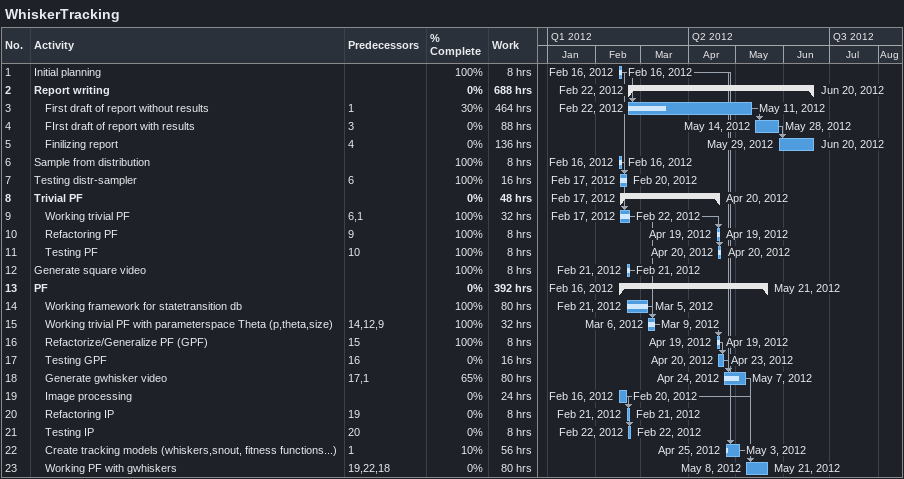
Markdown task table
WhiskerTracking

| ID | Level | Task | Start | Finish | Predecessors | % complete | Work (h) |
|---|---|---|---|---|---|---|---|
| 1 | 1 | Initial planning | 2012-02-16 | 2012-02-16 |  | 100 | 8 |
| 2 | 1 | **Report writing** | 2012-02-22 | 2012-06-20 |  | 0 | 688 |
| 3 | 2 | First draft of report without results | 2012-02-22 | 2012-05-11 | 1 | 30 | 464 |
| 4 | 2 | FIrst draft of report with results | 2012-05-14 | 2012-05-28 | 3 | 0 | 88 |
| 5 | 2 | Finilizing report | 2012-05-29 | 2012-06-20 | 4 | 0 | 136 |
| 6 | 1 | Sample from distribution | 2012-02-16 | 2012-02-16 |  | 100 | 8 |
| 7 | 1 | Testing distr-sampler | 2012-02-17 | 2012-02-20 | 6 | 100 | 16 |
| 8 | 1 | **Trivial PF** | 2012-02-17 | 2012-04-20 |  | 0 | 48 |
| 9 | 2 | Working trivial PF | 2012-02-17 | 2012-02-22 | 6, 1 | 100 | 32 |
| 10 | 2 | Refactoring PF | 2012-04-19 | 2012-04-19 | 9 | 100 | 8 |
| 11 | 2 | Testing PF | 2012-04-20 | 2012-04-20 | 10 | 100 | 8 |
| 12 | 1 | Generate square video | 2012-02-21 | 2012-02-21 |  | 100 | 8 |
| 13 | 1 | **PF** | 2012-02-16 | 2012-05-21 |  | 0 | 392 |
| 14 | 2 | Working framework for statetransition db | 2012-02-21 | 2012-03-05 |  | 100 | 80 |
| 15 | 2 | Working trivial PF with parameterspace Theta (p,theta,size) | 2012-03-06 | 2012-03-09 | 14, 12, 9 | 100 | 32 |
| 16 | 2 | Refactorize/Generalize PF (GPF) | 2012-04-19 | 2012-04-19 | 15 | 100 | 8 |
| 17 | 2 | Testing GPF | 2012-04-20 | 2012-04-23 | 16 | 0 | 16 |
| 18 | 2 | Generate gwhisker video | 2012-04-24 | 2012-05-07 | 17, 1 | 65 | 80 |
| 19 | 2 | Image processing | 2012-02-16 | 2012-02-20 |  | 0 | 24 |
| 20 | 2 | Refactoring IP | 2012-02-21 | 2012-02-21 | 19 | 0 | 8 |
| 21 | 2 | Testing IP | 2012-02-22 | 2012-02-22 | 20 | 0 | 8 |
| 22 | 2 | Create tracking models (whiskers,snout, fitness functions...) | 2012-04-25 | 2012-05-03 | 1 | 10 | 56 |
| 23 | 2 | Working PF with gwhiskers | 2012-05-08 | 2012-05-21 | 19, 22, 18 | 0 | 80 |
